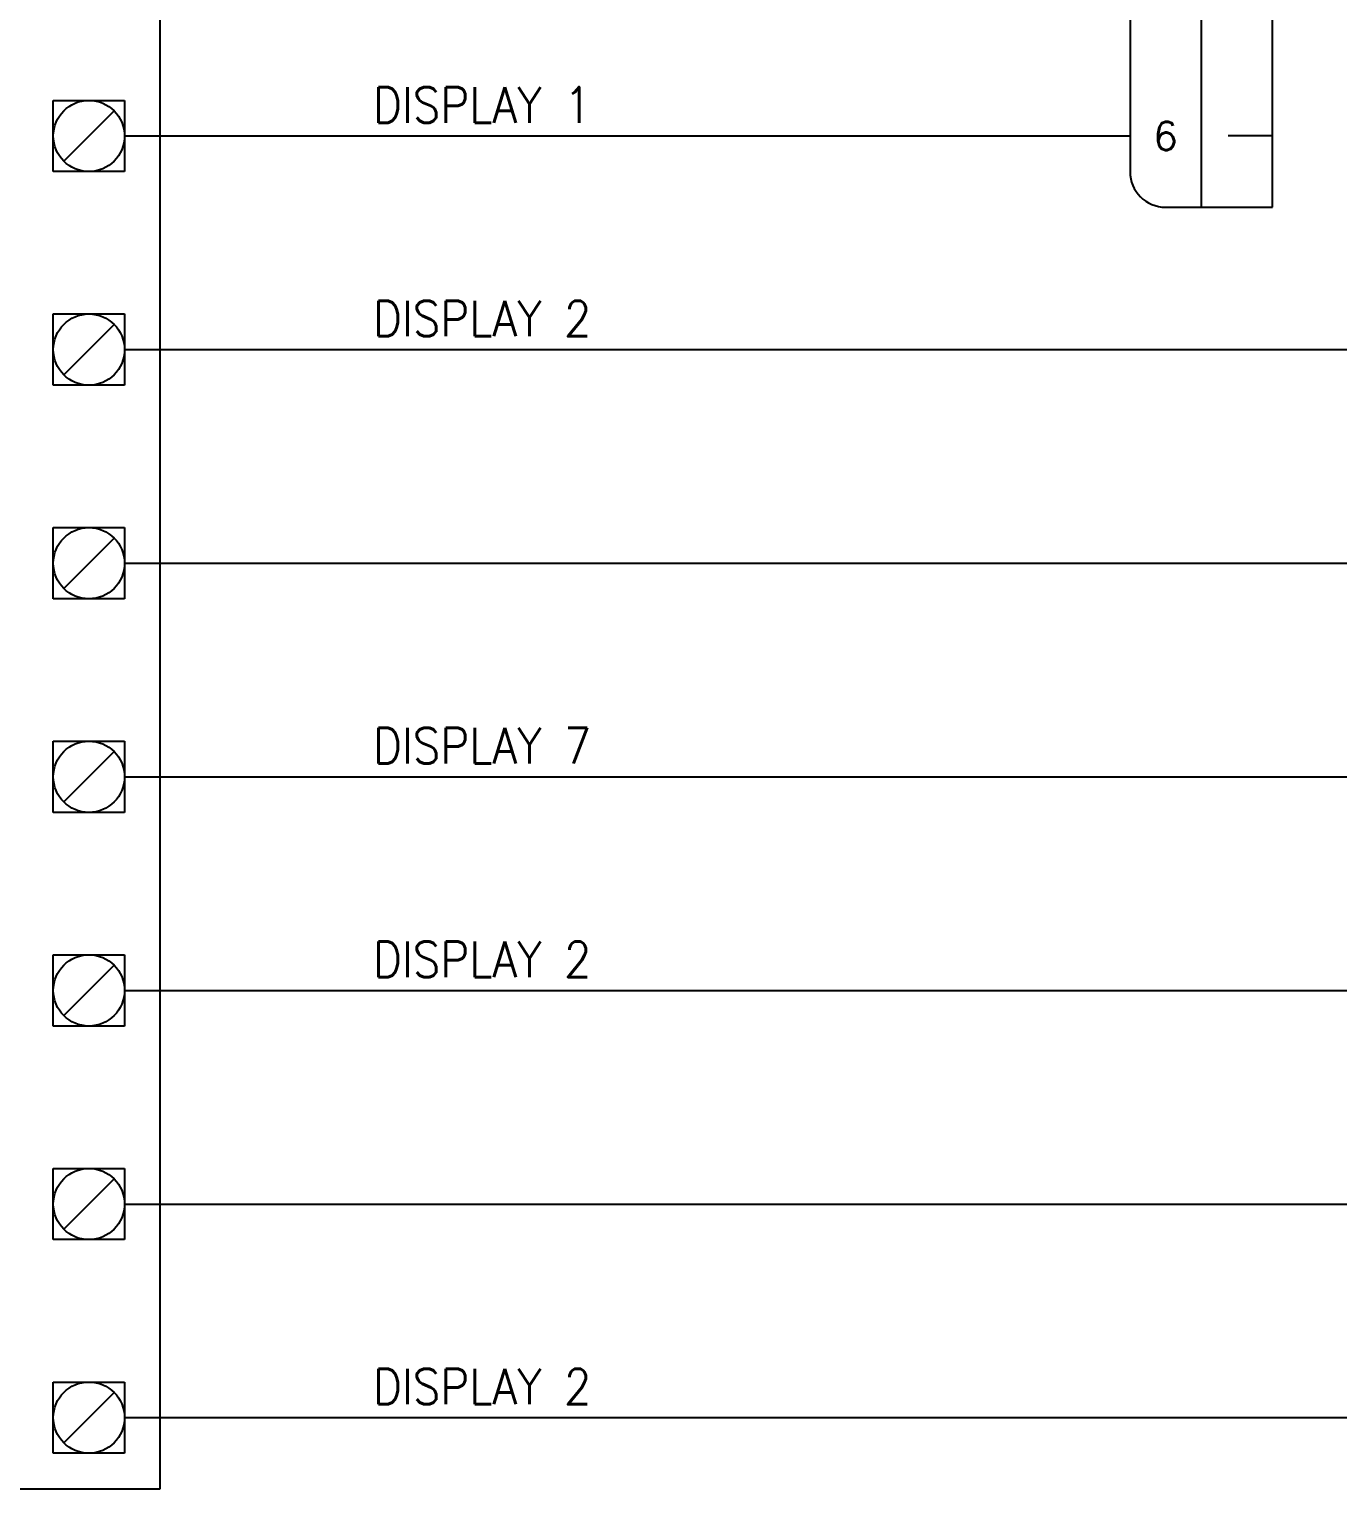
# Model space of a CAD drawing. Header units: inches. Extents: x 0 to 33.5, y 0 to 22.4.
# Drawn here: x 15.79 to 20.38, y 6.75 to 11.88 of the extents above; entities that cross this region are included whole.
import ezdxf
from ezdxf.enums import TextEntityAlignment as Align

# ---------------------------------------------------------------- set-up
doc = ezdxf.new("R2010")
doc.units = ezdxf.units.IN
doc.header["$MEASUREMENT"] = 0
for name, color, linetype in [('DESC', 150, 'Continuous'), ('LOC', 8, 'Continuous'), ('MISC', 7, 'Continuous'), ('SYMS', 7, 'Continuous'), ('TAGS', 150, 'Continuous'), ('TERMS', 123, 'Continuous'), ('WIRES', 7, 'Continuous')]:
    doc.layers.add(name, color=color, linetype=linetype)
doc.styles.add('WD', font='romans.shx')

# ---------------------------------------------------------------- blocks, each defined once
blk = doc.blocks.new('PLCIO75EF1-130AA')
for p, q in [((1.25, -10.75), (1.25, 0.25)), ((0.875, -6.125), (0.875, -5.875)), ((0.875, -5.875), (1.125, -5.875)), ((1.125, -5.875), (1.125, -6.125)), ((1.0884, -5.9116), (0.9116, -6.0884)), ((1.125, -6.125), (0.875, -6.125)), ((0.875, -6.875), (0.875, -6.625)), ((0.875, -6.625), (1.125, -6.625)), ((1.0884, -6.6616), (0.9116, -6.8384)), ((1.125, -6.625), (1.125, -6.875)), ((1.125, -6.875), (0.875, -6.875)), ((0.875, -7.625), (0.875, -7.375)), ((0.875, -7.375), (1.125, -7.375)), ((1.125, -7.375), (1.125, -7.625)), ((1.0884, -7.4116), (0.9116, -7.5884)), ((1.125, -7.625), (0.875, -7.625)), ((0.875, -8.375), (0.875, -8.125)), ((0.875, -8.125), (1.125, -8.125)), ((1.125, -8.125), (1.125, -8.375)), ((1.0884, -8.1616), (0.9116, -8.3384)), ((1.125, -8.375), (0.875, -8.375)), ((0.875, -9.125), (0.875, -8.875)), ((0.875, -9.125), (0.875, -8.875)), ((0.875, -8.875), (1.125, -8.875)), ((0.875, -8.875), (1.125, -8.875)), ((1.0884, -8.9116), (0.9116, -9.0884)), ((1.125, -8.875), (1.125, -9.125)), ((1.125, -8.875), (1.125, -9.125)), ((1.125, -9.125), (0.875, -9.125)), ((1.125, -9.125), (0.875, -9.125)), ((0.875, -9.625), (1.125, -9.625)), ((0.875, -9.625), (1.125, -9.625)), ((0.875, -9.875), (0.875, -9.625)), ((0.875, -9.875), (0.875, -9.625)), ((1.125, -9.625), (1.125, -9.875)), ((1.125, -9.625), (1.125, -9.875)), ((1.0884, -9.6616), (0.9116, -9.8384)), ((1.125, -9.875), (0.875, -9.875)), ((1.125, -9.875), (0.875, -9.875)), ((0.875, -10.375), (1.125, -10.375)), ((0.875, -10.375), (1.125, -10.375)), ((0.875, -10.625), (0.875, -10.375)), ((0.875, -10.625), (0.875, -10.375)), ((1.125, -10.375), (1.125, -10.625)), ((1.125, -10.375), (1.125, -10.625)), ((1.0884, -10.4116), (0.9116, -10.5884)), ((1.125, -10.625), (0.875, -10.625)), ((1.125, -10.625), (0.875, -10.625)), ((0.75, -10.75), (1.25, -10.75))]:
    blk.add_line(p, q)
for centre in [(1, -6), (1, -6.75), (1, -7.5), (1, -8.25), (1, -9), (1, -9.75), (1, -10.5)]:
    blk.add_circle(centre, 0.125)
at = {"style": 'WD'}
for tag, width, p in [('INST', 0.8, (0, 1.4425)), ('LOC', 0.8, (0, 1.335)), ('MFG', 0.8, (0, 1.2097)), ('CAT', 0.9, (0, 1.1004)), ('DESC', 0.8, (0, 0.6768))]:
    blk.add_attdef(tag, text='', height=0.0781, dxfattribs=dict(at, width=width)).set_placement(p, align=Align.CENTER)
at = {"linetype": 'Continuous', "style": 'WD', "flags": 9}
for tag, p in [('ASSYCODE', (0.23, 1.2186)), ('FAMILY', (0.2309, 1.1941))]:
    blk.add_attdef(tag, text='', height=0.01, dxfattribs=at).set_placement(p, align=Align.CENTER)
at = {"style": 'WD'}
for tag, p in [('LINE1', (0, 0.9597)), ('LINE2', (0, 0.8035)), ('TAG1', (0, 0.5))]:
    blk.add_attdef(tag, text='', height=0.1094, dxfattribs=at).set_placement(p, align=Align.CENTER)
for tag, width, p in [('TERMDESC01', 0.9, (-0.6077, 0)), ('TERMDESC02', 0.9, (-0.6077, -0.75)), ('TAGA03', 0.9, (-0.6077, -1.5)), ('TAGA04', 0.9, (-0.6077, -2.25)), ('TERMDESC05', 0.9, (-0.6077, -3)), ('TAGA06', 0.9, (-0.6077, -3.75)), ('TAGA07', 0.8, (-0.6077, -4.5)), ('TAGA08', 0.9, (-0.6077, -5.25)), ('TAGA09', 0.9, (-0.6077, -6)), ('TERMDESC10', 0.9, (-0.6077, -6.75)), ('TAGA11', 0.9, (-0.6077, -7.5)), ('TAGA11', 0.9, (-0.6077, -7.5)), ('TAGA12', 0.9, (-0.6077, -8.25)), ('TAGA13', 0.9, (-0.6077, -9)), ('TERMDESC14', 0.9, (-0.6077, -9.75)), ('TAGA15', 0.9, (-0.6077, -10.5))]:
    blk.add_attdef(tag, text='', height=0.1094, dxfattribs=dict(at, width=width)).set_placement(p, align=Align.MIDDLE_LEFT)
for tag, width, p in [('TERMDESC16', 0.9, (0.625, 0)), ('TERMDESC17', 0.9, (0.625, -0.75)), ('TERMDESC18', 0.9, (0.625, -1.5)), ('TAGA19', 0.9, (0.625, -2.25)), ('TERMDESC20', 0.9, (0.625, -3)), ('TAGA21', 0.8, (0.625, -3.75)), ('TAGA22', 0.9, (0.625, -4.5)), ('TERMDESC23', 0.9, (0.625, -5.25)), ('TAGA24', 0.9, (0.625, -6)), ('TAGA25', 0.9, (0.625, -6.75)), ('TERMDESC26', 0.9, (0.625, -7.5)), ('TAGA27', 0.9, (0.625, -8.25)), ('TAGA28', 0.9, (0.625, -9)), ('TERMDESC29', 0.9, (0.625, -9.75)), ('TAGA30', 0.9, (0.625, -10.5))]:
    blk.add_attdef(tag, text='', height=0.1094, dxfattribs=dict(at, width=width)).set_placement(p, align=Align.MIDDLE_RIGHT)
at = {"style": 'WD', "flags": 1}
for tag, p in [('X4TERM01', (-1.125, 0)), ('X1TERM16', (1.125, 0)), ('X4TERM02', (-1.125, -0.75)), ('X1TERM17', (1.125, -0.75)), ('X4TERM03', (-1.125, -1.5)), ('X1TERM18', (1.125, -1.5)), ('X4TERM04', (-1.125, -2.25)), ('X1TERM19', (1.125, -2.25)), ('X4TERM05', (-1.125, -3)), ('X1TERM20', (1.125, -3)), ('X4TERM06', (-1.125, -3.75)), ('X1TERM21', (1.125, -3.75)), ('X4TERM07', (-1.125, -4.5)), ('X1TERM22', (1.125, -4.5)), ('X4TERM08', (-1.125, -5.25)), ('X1TERM23', (1.125, -5.25)), ('X4TERM09', (-1.125, -6)), ('X1TERM24', (1.125, -6)), ('X4TERM10', (-1.125, -6.75)), ('X1TERM25', (1.125, -6.75)), ('X4TERM11', (-1.125, -7.5)), ('X1TERM26', (1.125, -7.5)), ('X4TERM12', (-1.125, -8.25)), ('X1TERM27', (1.125, -8.25)), ('X4TERM13', (-1.125, -9)), ('X1TERM28', (1.125, -9)), ('X4TERM14', (-1.125, -9.75)), ('X1TERM29', (1.125, -9.75)), ('X4TERM15', (-1.125, -10.5)), ('X1TERM30', (1.125, -10.5))]:
    blk.add_attdef(tag, p, '', height=0.0109, dxfattribs=at)
at = {"style": 'WD', "width": 0.9}
for tag, p in [('TERM01', (-1.1536, -0.0625)), ('TERM02', (-1.1577, -0.8125)), ('TERM03', (-1.1577, -1.5625)), ('TERM04', (-1.1577, -2.3125)), ('TERM05', (-1.1577, -3.0625)), ('TERM06', (-1.1577, -3.8125)), ('TERM07', (-1.1577, -4.5625)), ('TERM08', (-1.1577, -5.3125)), ('TERM09', (-1.1577, -6.0625)), ('TERM10', (-1.1577, -6.8125)), ('TERM11', (-1.1577, -7.5625)), ('TERM12', (-1.1577, -8.3125)), ('TERM13', (-1.1577, -9.0625)), ('TERM14', (-1.1577, -9.8125)), ('TERM15', (-1.1577, -10.5625))]:
    blk.add_attdef(tag, text='', height=0.0781, dxfattribs=at).set_placement(p, align=Align.TOP_RIGHT)
for tag, p in [('TERM16', (1.1635, -0.0625)), ('TERM17', (1.1635, -0.8125)), ('TERM18', (1.1635, -1.5625)), ('TERM19', (1.1635, -2.3125)), ('TERM20', (1.1635, -3.0625)), ('TERM21', (1.1635, -3.8125)), ('TERM22', (1.1635, -4.5625)), ('TERM23', (1.1635, -5.3125)), ('TERM24', (1.1635, -6.0625)), ('TERM25', (1.1635, -6.8125)), ('TERM26', (1.1635, -7.5625)), ('TERM27', (1.1635, -8.3125)), ('TERM28', (1.1635, -9.0625)), ('TERM29', (1.1635, -9.8125)), ('TERM30', (1.1635, -10.5625))]:
    blk.add_attdef(tag, text='', height=0.0781, dxfattribs=at).set_placement(p, align=Align.TOP_LEFT)
for tag, p in [('DESCA03', (-2.0024, -1.4533)), ('DESCB03', (-2.0024, -1.6718)), ('DESCC03', (-2.0024, -1.8902)), ('DESCA04', (-2.0024, -2.2033)), ('DESCB04', (-2.0024, -2.4218)), ('DESCC04', (-2.0024, -2.6402)), ('DESCA06', (-2.0024, -3.7033)), ('DESCB06', (-2.0024, -3.9218)), ('DESCC06', (-2.0024, -4.1402)), ('DESCA07', (-2.0024, -4.4533)), ('DESCB07', (-2.0024, -4.6718)), ('DESCC07', (-2.0024, -4.8902)), ('DESCA08', (-2.0024, -5.2033)), ('DESCB08', (-2.0024, -5.4218)), ('DESCC08', (-2.0024, -5.6402)), ('DESCA09', (-2.0024, -5.9533)), ('DESCB09', (-2.0024, -6.1718)), ('DESCC09', (-2.0024, -6.3902)), ('DESCA11', (-2.0024, -7.4533)), ('DESCB11', (-2.0024, -7.6718)), ('DESCC11', (-2.0024, -7.8902)), ('DESCA12', (-2.0024, -8.2033)), ('DESCB12', (-2.0024, -8.4218)), ('DESCC12', (-2.0024, -8.6402)), ('DESCA13', (-2.0024, -8.9533)), ('DESCB13', (-2.0024, -9.1718)), ('DESCC13', (-2.0024, -9.3902)), ('DESCA15', (-2.0024, -10.4533)), ('DESCB15', (-2.0024, -10.6718)), ('DESCC15', (-2.0024, -10.8902))]:
    blk.add_attdef(tag, text='', height=0.125, dxfattribs=at).set_placement(p, align=Align.RIGHT)
for tag, p in [('DESCA19', (1.9976, -2.2033)), ('DESCB19', (1.9976, -2.4218)), ('DESCC19', (1.9976, -2.6402)), ('DESCA21', (1.9976, -3.7033)), ('DESCB21', (1.9976, -3.9218)), ('DESCC21', (1.9976, -4.1402)), ('DESCA22', (1.9976, -4.4533)), ('DESCB22', (1.9976, -4.6718)), ('DESCC22', (1.9976, -4.8902)), ('DESCA24', (1.9976, -5.9533)), ('DESCB24', (1.9976, -6.1718)), ('DESCC24', (1.9976, -6.3902)), ('DESCA25', (1.9976, -6.7033)), ('DESCB25', (1.9976, -6.9218)), ('DESCC25', (1.9976, -7.1402)), ('DESCA27', (1.9976, -8.2033)), ('DESCB27', (1.9976, -8.4218)), ('DESCC27', (1.9976, -8.6402)), ('DESCA28', (1.9976, -8.9533)), ('DESCB28', (1.9976, -9.1718)), ('DESCC28', (1.9976, -9.3902)), ('DESCA30', (1.9976, -10.4533)), ('DESCB30', (1.9976, -10.6718)), ('DESCC30', (1.9976, -10.8902))]:
    blk.add_attdef(tag, p, '', height=0.125, dxfattribs=at)
blk = doc.blocks.new('HCN1_1PJ_118F')
at = {"layer": 'SYMS'}
for p, q in [((0.25, 0.25), (-0.125, 0.25)), ((0, 0.25), (0, -4)), ((0.25, -4), (0.25, 0.25)), ((-0.25, 0.125), (-0.25, -3.875)), ((-0.125, -4), (0.25, -4))]:
    blk.add_line(p, q, dxfattribs=at)
for centre, start, end in [((-0.125, 0.125), 90, 180), ((-0.125, -3.875), 180, 270)]:
    blk.add_arc(centre, 0.125, start, end, dxfattribs=at)
at = {"layer": 'SYMS', "style": 'WD', "width": 0.7}
for tag, p in [('INST', (0, 1)), ('LOC', (0, 0.8438)), ('DESC1', (0, 0.6875)), ('DESC2', (0, 0.5312))]:
    blk.add_attdef(tag, text='', height=0.125, dxfattribs=at).set_placement(p, align=Align.CENTER)
at = {"layer": 'SYMS', "style": 'WD'}
blk.add_attdef('TAG1', text='', height=0.125, dxfattribs=at).set_placement((0, 0.375), align=Align.CENTER)
at = {"layer": 'SYMS', "style": 'WD', "width": 0.8}
blk.add_attdef('XREF', (1, 0.375), '', height=0.125, dxfattribs=at)
at = {"layer": 'SYMS', "linetype": 'Continuous', "style": 'WD', "flags": 8}
for tag, p in [('TERMDESC01P', (-0.35, 0.05)), ('TERMDESC02P', (-0.35, -0.7)), ('TERMDESC03P', (-0.35, -1.45)), ('TERMDESC04P', (-0.35, -2.2)), ('TERMDESC05P', (-0.35, -2.95)), ('TERMDESC06P', (-0.35, -3.7))]:
    blk.add_attdef(tag, text='', height=0.1, dxfattribs=at).set_placement(p, align=Align.RIGHT)
at = {"layer": 'SYMS', "linetype": 'Continuous', "style": 'WD', "flags": 9}
for tag, p in [('CAT', (0.0525, 0.0979)), ('ASSYCODE', (0.0458, 0.0647)), ('MFG', (0.0505, 0.0785))]:
    blk.add_attdef(tag, text='', height=0.01, dxfattribs=at).set_placement(p, align=Align.CENTER)
at = {"layer": 'SYMS', "style": 'WD'}
for tag, p, flags in [('ACE_FLAG', (0.0484, 0.1343), 9), ('FAMILY', (0.0484, 0.1211), 9), ('WDBLKNAM', (0.175, 0.125), 9), ('GENDER', (0.1093, 0.0795), 9), ('X4TERM01P', (-0.25, 0), 1), ('WD_JUMPERS', (0, 0), 1), ('X1TERM01J', (0.25, 0), 1), ('X4TERM02P', (-0.25, -0.75), 1), ('X1TERM02J', (0.25, -0.75), 1), ('X4TERM03P', (-0.25, -1.5), 1), ('X1TERM03J', (0.25, -1.5), 1), ('X4TERM04P', (-0.25, -2.25), 1), ('X1TERM04J', (0.25, -2.25), 1), ('X4TERM05P', (-0.25, -3), 1), ('X1TERM05J', (0.25, -3), 1), ('X4TERM06P', (-0.25, -3.75), 1), ('X1TERM06J', (0.25, -3.75), 1), ('X8LINK', (0, -4.125), 1)]:
    blk.add_attdef(tag, p, '', height=0.01, dxfattribs=dict(at, flags=flags))
at = {"layer": 'SYMS', "linetype": 'Continuous', "style": 'WD', "flags": 8}
for tag, p in [('TERMDESC01J', (0.35, 0.05)), ('TERMDESC02J', (0.35, -0.7)), ('TERMDESC03J', (0.35, -1.45)), ('TERMDESC04J', (0.35, -2.2)), ('TERMDESC05J', (0.35, -2.95)), ('TERMDESC06J', (0.35, -3.7))]:
    blk.add_attdef(tag, p, '', height=0.1, dxfattribs=at)
at = {"layer": 'SYMS', "linetype": 'Continuous', "style": 'WD'}
for tag, flags, p in [('TERM01P', 8, (-0.125, 0)), ('TERM01J', 9, (0.125, 0)), ('TERM02P', 8, (-0.125, -0.75)), ('TERM02J', 9, (0.125, -0.75)), ('TERM03P', 8, (-0.125, -1.5)), ('TERM03J', 9, (0.125, -1.5)), ('TERM04P', 8, (-0.125, -2.25)), ('TERM04J', 9, (0.125, -2.25)), ('TERM05P', 8, (-0.125, -3)), ('TERM05J', 9, (0.125, -3)), ('TERM06P', 8, (-0.125, -3.75)), ('TERM06J', 9, (0.125, -3.75))]:
    blk.add_attdef(tag, text='', height=0.1, dxfattribs=dict(at, flags=flags)).set_placement(p, align=Align.MIDDLE_CENTER)
at = {"layer": 'SYMS', "color": 7, "style": 'WD'}
for tag, p in [('X4_TINY_DOT_DONT_REMOVE_01P', (-0.25, 0)), ('X1_TINY_DOT_DONT_REMOVE_01J', (0.25, 0)), ('X4_TINY_DOT_DONT_REMOVE_02P', (-0.25, -0.75)), ('X1_TINY_DOT_DONT_REMOVE_02J', (0.25, -0.75)), ('X4_TINY_DOT_DONT_REMOVE_03P', (-0.25, -1.5)), ('X1_TINY_DOT_DONT_REMOVE_03J', (0.25, -1.5)), ('X4_TINY_DOT_DONT_REMOVE_04P', (-0.25, -2.25)), ('X1_TINY_DOT_DONT_REMOVE_04J', (0.25, -2.25)), ('X4_TINY_DOT_DONT_REMOVE_05P', (-0.25, -3)), ('X1_TINY_DOT_DONT_REMOVE_05J', (0.25, -3)), ('X4_TINY_DOT_DONT_REMOVE_06P', (-0.25, -3.75)), ('X1_TINY_DOT_DONT_REMOVE_06J', (0.25, -3.75))]:
    blk.add_attdef(tag, p, '', height=0.0001, dxfattribs=at)
at = {"layer": 'SYMS', "linetype": 'Continuous', "style": 'WD', "flags": 8}
for tag, p in [('X4WIRE01P', (-0.35, -0.05)), ('X4WIRE02P', (-0.35, -0.8)), ('X4WIRE03P', (-0.35, -1.55)), ('X4WIRE04P', (-0.35, -2.3)), ('X4WIRE05P', (-0.35, -3.05)), ('X4WIRE06P', (-0.35, -3.8))]:
    blk.add_attdef(tag, text='', height=0.1, dxfattribs=at).set_placement(p, align=Align.TOP_RIGHT)
for tag, p in [('X1WIRE01J', (0.35, -0.05)), ('X1WIRE02J', (0.35, -0.8)), ('X1WIRE03J', (0.35, -1.55)), ('X1WIRE04J', (0.35, -2.3)), ('X1WIRE05J', (0.35, -3.05)), ('X1WIRE06J', (0.35, -3.8))]:
    blk.add_attdef(tag, text='', height=0.1, dxfattribs=at).set_placement(p, align=Align.TOP_LEFT)

msp = doc.modelspace()

# ---------------------------------------------------------------- linework, layer by layer
at = {"layer": 'WIRES'}
for p, q in [((16.125, 11.5), (19.6553, 11.5)), ((20.1553, 11.5), (20, 11.5)), ((16.125, 10.75), (22.1858, 10.75)), ((16.125, 10), (22.1858, 10)), ((16.125, 9.25), (22.1858, 9.25)), ((16.125, 8.5), (22.1858, 8.5)), ((16.125, 7.75), (22.1858, 7.75)), ((16.125, 7), (22.1858, 7))]:
    msp.add_line(p, q, dxfattribs=at)

# ---------------------------------------------------------------- block references
at = {"layer": 'SYMS'}
ref = msp.add_blockref('PLCIO75EF1-130AA', (15, 17.5), dxfattribs=at)
ref.add_attrib('DESCA30', 'DISPLAY 2', (16.9976, 7.0467), dxfattribs={"layer": 'DESC', "height": 0.125, "style": 'WD', "width": 0.9})
ref.add_attrib('DESCA28', 'DISPLAY 2', (16.9976, 8.5467), dxfattribs={"layer": 'DESC', "height": 0.125, "style": 'WD', "width": 0.9})
ref.add_attrib('DESCA27', 'DISPLAY 7', (16.9976, 9.2967), dxfattribs={"layer": 'DESC', "height": 0.125, "style": 'WD', "width": 0.9})
ref.add_attrib('DESCA25', 'DISPLAY 2', (16.9976, 10.7967), dxfattribs={"layer": 'DESC', "height": 0.125, "style": 'WD', "width": 0.9})
ref.add_attrib('DESCA24', 'DISPLAY 1', (16.9976, 11.5467), dxfattribs={"layer": 'DESC', "height": 0.125, "style": 'WD', "width": 0.9})
ref = msp.add_blockref('HCN1_1PJ_118F', (19.9053, 15.25), dxfattribs=at)
ref.add_attrib('TAG1', 'PL1', dxfattribs={"layer": 'TAGS', "height": 0.125, "style": 'WD'}).set_placement((19.9053, 15.625), align=Align.CENTER)
ref.add_attrib('DESC1', 'FOR DISPLAY 1', dxfattribs={"layer": 'DESC', "height": 0.125, "style": 'WD', "width": 0.7}).set_placement((19.9053, 15.9375), align=Align.CENTER)
ref.add_attrib('LOC', 'LC-10', dxfattribs={"layer": 'LOC', "height": 0.125, "style": 'WD', "width": 0.7}).set_placement((19.9053, 16.0938), align=Align.CENTER)
ref.add_attrib('INST', 'INS-05', dxfattribs={"layer": 'LOC', "height": 0.125, "style": 'WD', "width": 0.7}).set_placement((19.9053, 16.25), align=Align.CENTER)
ref.add_attrib('X4_TINY_DOT_DONT_REMOVE_01P', '.', (19.6553, 15.25), dxfattribs={"layer": 'MISC', "color": 7, "height": 0.0001, "style": 'WD'})
ref.add_attrib('X1_TINY_DOT_DONT_REMOVE_01J', '.', (20.1553, 15.25), dxfattribs={"layer": 'MISC', "color": 7, "height": 0.0001, "style": 'WD'})
ref.add_attrib('TERM01P', '1', dxfattribs={"layer": 'TERMS', "linetype": 'Continuous', "height": 0.1, "style": 'WD', "flags": 8}).set_placement((19.7803, 15.25), align=Align.MIDDLE_CENTER)
ref.add_attrib('X4_TINY_DOT_DONT_REMOVE_02P', '.', (19.6553, 14.5), dxfattribs={"layer": 'MISC', "color": 7, "height": 0.0001, "style": 'WD'})
ref.add_attrib('X1_TINY_DOT_DONT_REMOVE_02J', '.', (20.1553, 14.5), dxfattribs={"layer": 'MISC', "color": 7, "height": 0.0001, "style": 'WD'})
ref.add_attrib('TERM02P', '2', dxfattribs={"layer": 'TERMS', "linetype": 'Continuous', "height": 0.1, "style": 'WD', "flags": 8}).set_placement((19.7803, 14.5), align=Align.MIDDLE_CENTER)
ref.add_attrib('X4_TINY_DOT_DONT_REMOVE_03P', '.', (19.6553, 13.75), dxfattribs={"layer": 'MISC', "color": 7, "height": 0.0001, "style": 'WD'})
ref.add_attrib('X1_TINY_DOT_DONT_REMOVE_03J', '.', (20.1553, 13.75), dxfattribs={"layer": 'MISC', "color": 7, "height": 0.0001, "style": 'WD'})
ref.add_attrib('TERM03P', '3', dxfattribs={"layer": 'TERMS', "linetype": 'Continuous', "height": 0.1, "style": 'WD', "flags": 8}).set_placement((19.7803, 13.75), align=Align.MIDDLE_CENTER)
ref.add_attrib('X4_TINY_DOT_DONT_REMOVE_04P', '.', (19.6553, 13), dxfattribs={"layer": 'MISC', "color": 7, "height": 0.0001, "style": 'WD'})
ref.add_attrib('X1_TINY_DOT_DONT_REMOVE_04J', '.', (20.1553, 13), dxfattribs={"layer": 'MISC', "color": 7, "height": 0.0001, "style": 'WD'})
ref.add_attrib('TERM04P', '4', dxfattribs={"layer": 'TERMS', "linetype": 'Continuous', "height": 0.1, "style": 'WD', "flags": 8}).set_placement((19.7803, 13), align=Align.MIDDLE_CENTER)
ref.add_attrib('X4_TINY_DOT_DONT_REMOVE_05P', '.', (19.6553, 12.25), dxfattribs={"layer": 'MISC', "color": 7, "height": 0.0001, "style": 'WD'})
ref.add_attrib('X1_TINY_DOT_DONT_REMOVE_05J', '.', (20.1553, 12.25), dxfattribs={"layer": 'MISC', "color": 7, "height": 0.0001, "style": 'WD'})
ref.add_attrib('TERM05P', '5', dxfattribs={"layer": 'TERMS', "linetype": 'Continuous', "height": 0.1, "style": 'WD', "flags": 8}).set_placement((19.7803, 12.25), align=Align.MIDDLE_CENTER)
ref.add_attrib('X4_TINY_DOT_DONT_REMOVE_06P', '.', (19.6553, 11.5), dxfattribs={"layer": 'MISC', "color": 7, "height": 0.0001, "style": 'WD'})
ref.add_attrib('X1_TINY_DOT_DONT_REMOVE_06J', '.', (20.1553, 11.5), dxfattribs={"layer": 'MISC', "color": 7, "height": 0.0001, "style": 'WD'})
ref.add_attrib('TERM06P', '6', dxfattribs={"layer": 'TERMS', "linetype": 'Continuous', "height": 0.1, "style": 'WD', "flags": 8}).set_placement((19.7803, 11.5), align=Align.MIDDLE_CENTER)

doc.saveas('drawing.dxf')
